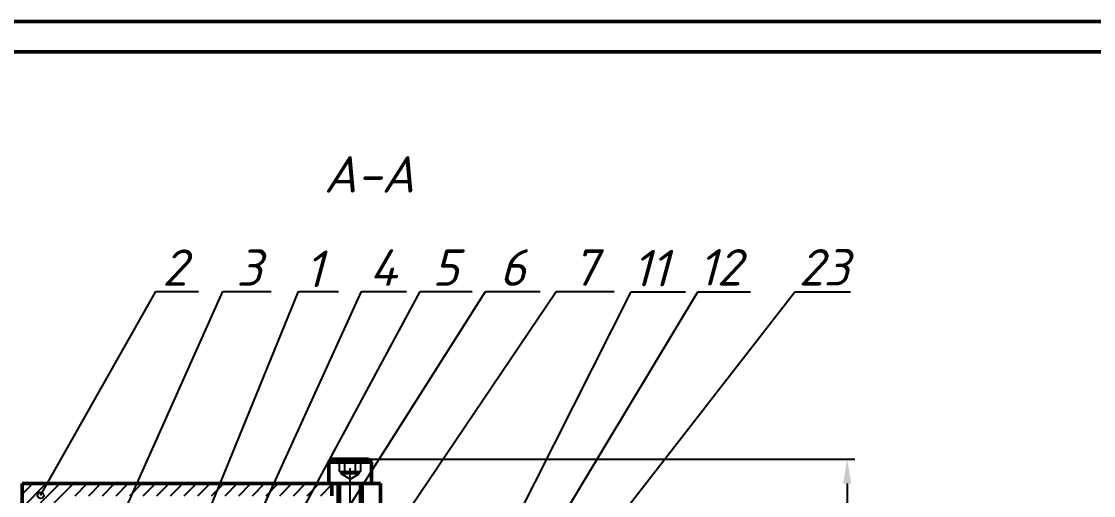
# Model space of a CAD drawing. Header units: millimetres. Extents: x -5427 to 3670, y -5891 to 948.
# Drawn here: x 1234.4 to 1410.8, y 259.4 to 337.4 of the extents above; entities that cross this region are included whole.
import ezdxf

# ---------------------------------------------------------------- set-up
doc = ezdxf.new("R2010")
doc.units = ezdxf.units.MM
doc.header["$MEASUREMENT"] = 0
doc.linetypes.add('ACAD_ISO04W100', pattern=[30, 24, -3, 0, -3])
doc.layers.add('оси', color=1, linetype='ACAD_ISO04W100')
doc.layers.add('Толстые', color=7, linetype='Continuous', lineweight=50)
doc.layers.add('Тонкие', color=140, linetype='Continuous', lineweight=25)
doc.styles.get("Standard").update_dxf_attribs({"font": 'isocpeui.ttf'})
doc.dimstyles.new('ISO-25', dxfattribs={"dimtxt": 4, "dimasz": 4, "dimexe": 1.25, "dimexo": 0, "dimtad": 1, "dimtxsty": 'Standard', "dimcen": 2.5, "dimadec": 0, "dimazin": 0, "dimtfac": 1, "dimtmove": 0, "dimatfit": 3, "dimfxl": 1, "dimarcsym": 0})

# ---------------------------------------------------------------- blocks, each defined once
blk = doc.blocks.new('*D57')
at = {"layer": 'Defpoints', "color": 0, "transparency": 16777216}
for p in [(1285.450202243368, 265.3352157158627), (1285.450202243368, 138.3359441790089), (1370.240925395517, 138.3359441790089)]:
    blk.add_point(p, dxfattribs=at)
at = {"layer": 'Тонкие', "color": 0, "lineweight": -2, "transparency": 16777216}
for p, q in [((1285.450202243368, 265.3352157158627), (1371.490925395517, 265.3352157158627)), ((1370.240925395517, 261.3352157158627), (1370.240925395517, 142.3359441790089)), ((1285.450202243368, 138.3359441790089), (1371.490925395517, 138.3359441790089))]:
    blk.add_line(p, q, dxfattribs=at)
at = {"layer": 'Тонкие', "color": 0, "transparency": 16777216}
for points in [[(1369.574258728851, 261.3352157158627), (1370.907592062184, 261.3352157158627), (1370.240925395517, 265.3352157158627)], [(1369.574258728851, 142.3359441790089), (1370.907592062184, 142.3359441790089), (1370.240925395517, 138.3359441790089)]]:
    blk.add_solid(points, dxfattribs=at)
at = {"layer": 'Тонкие', "color": 0, "transparency": 16777216, "insert": (1367.59016781976, 202.6375443235993), "char_height": 4, "attachment_point": 5, "rotation": 90}
blk.add_mtext('127*', dxfattribs=at)
blk = doc.blocks.new('BORDER')
blk.add_line((1.00000000000004, 1.00000000000004), (0, 1.00000000000004))

msp = doc.modelspace()

# ---------------------------------------------------------------- hatches: boundary and pattern name
at = {"layer": 'Тонкие'}
h = msp.add_hatch(dxfattribs=at)
h.set_pattern_fill('ANSI31', color=256, scale=0.5, style=0)
h.set_pattern_definition([(45, (-847.4321965621589, 409.2934708427505), (-1.122532015133644, 1.122532015133644), [])])
h.paths.add_polyline_path([(1241.450552268201, 259.3355669604346), (1285.450202260783, 259.3355669604317), (1285.450202244464, 261.3355669604346), (1234.450552268201, 261.3355669604346), (1234.450552268201, 255.335579947441), (1238.450552268202, 240.3355799474563), (1241.4505522682, 240.3355799474472)])
h.paths.add_polyline_path([(1241.4505522682, 163.3355799474352), (1238.450552268202, 163.3355799474263), (1234.450552268201, 148.3355799474411), (1234.450552268201, 142.335592934448), (1285.450202244464, 142.335592934448), (1285.450202244465, 144.3355929344577), (1241.450552268199, 144.3355929344502)])

# ---------------------------------------------------------------- linework, layer by layer
at = {"layer": 'оси'}
msp.add_line((1288.450202243368, 247.9268080918531), (1288.450202243367, 263.8683201630907), dxfattribs=at)
at = {"layer": 'Толстые'}
for p, q in [((1284.950202243368, 264.8352164905393), (1285.450202243368, 265.3352157158627)), ((1284.950202243368, 264.8352163780694), (1284.950202243368, 261.3355657999784)), ((1284.950202130899, 264.8352163780694), (1291.950202243366, 264.8352044814894)), ((1285.450202114236, 265.3352155867326), (1291.450202243367, 265.3352052561661)), ((1291.950202243366, 264.8352044814894), (1291.450202243367, 265.3352052561661)), ((1291.950202243366, 261.3355669604227), (1291.950202243366, 264.8352044814894)), ((1234.450552268201, 261.3355669604346), (1234.450552268201, 142.335592934448)), ((1293.450202057368, 261.3355669604346), (1234.450552268201, 261.3355669604346)), ((1284.950202243368, 261.3355669604246), (1291.950202243366, 261.3355669604227)), ((1285.450202260783, 259.3355668659487), (1285.450202244465, 261.335563235795)), ((1286.450202244464, 251.7355669661158), (1286.450202244464, 261.3355669604246)), ((1290.450202243366, 261.3355669604227), (1290.450202243366, 251.7355669952924)), ((1293.450202057368, 261.3355669604346), (1293.450202057369, 236.8355799474413))]:
    msp.add_line(p, q, dxfattribs=at)
msp.add_lwpolyline([(1732.258750057905, 332.4018710105061), (1163.258750057905, 332.4018710105061)], dxfattribs=at)
at = {"layer": 'Тонкие'}
for p, q in [((1237.515113416526, 259.3773320475831), (1256.446609464065, 292.9259591961128)), ((1249.643394748049, 253.0247557032163), (1267.477885559855, 292.9259591961128)), ((1256.446609464065, 292.9259591961128), (1256.446609464065, 292.9259591961128)), ((1256.446609464065, 292.9259591961128), (1263.508791431259, 292.9259591961128)), ((1264.125085268339, 254.1952388727186), (1279.961220604038, 292.9259591961128)), ((1267.477885559855, 292.9259591961128), (1275.469852761051, 292.9259591961128)), ((1270.480395136461, 238.2544203992639), (1299.958527974831, 292.9259591961127)), ((1272.524187039662, 253.9385447958522), (1290.310875478695, 292.9259591961129)), ((1279.961220604038, 292.9259591961128), (1286.410844682132, 292.9259591961128)), ((1281.979772181857, 247.6488606635053), (1310.713309182221, 292.9259591961128)), ((1286.410844682132, 292.9259591961128), (1286.524177404233, 292.9259591961128)), ((1290.310875478695, 292.9259591961127), (1297.738881041956, 292.9259591961128)), ((1291.45759365414, 247.186891207974), (1322.336205844607, 292.9259591961128)), ((1297.000395051429, 209.8339434338325), (1361.637670213819, 292.9026754700135)), ((1299.958527974831, 292.9259591961128), (1308.532938939609, 292.9259591961128)), ((1306.445260705496, 236.8355799474412), (1334.670031036872, 292.9008178761233)), ((1310.06550253225, 233.7206296833932), (1345.685048970123, 292.9026754700135)), ((1310.713309182221, 292.9259591961128), (1319.741460622674, 292.9259591961128)), ((1322.336205844607, 292.9259591961128), (1331.897936399599, 292.9259591961128)), ((1334.670031036872, 292.9008178761233), (1343.643877965591, 292.9008178761233)), ((1345.685048970123, 292.9026754700135), (1354.328730877614, 292.9026754700135)), ((1361.637670213819, 292.9026754700135), (1370.788015490227, 292.9026754700135)), ((1286.718216312032, 263.3352134035106), (1286.718219755554, 265.3352134035088)), ((1287.58423913317, 263.3352119124249), (1287.584242576692, 265.3352119124249)), ((1289.316289940735, 263.3352089302482), (1289.316293384257, 265.3352089302464)), ((1290.182317927159, 263.3352074391553), (1290.18232137068, 265.3352074391535)), ((1286.718216312032, 263.3352134035124), (1290.182317927159, 263.3352074391553)), ((1286.950264720061, 262.9415554453446), (1286.950265397845, 263.3352130039787)), ((1288.450660344308, 262.0696031427362), (1286.950264720061, 262.9434606515208)), ((1289.950264720061, 262.9415554453446), (1286.950264720061, 262.9415554453446)), ((1288.450202243366, 262.0693367777005), (1289.950264720061, 262.9415554453446)), ((1289.950264720061, 262.9415554453446), (1289.950265397836, 263.3352078386945)), ((1286.850202230175, 251.335566973614), (1286.850202230175, 261.3355669604227)), ((1290.050202246981, 251.3355670066414), (1290.050202246981, 261.3355669604227))]:
    msp.add_line(p, q, dxfattribs=at)
msp.add_circle((1237.515113416526, 259.3773320475831), 0.5, dxfattribs=at)

# ---------------------------------------------------------------- block references
at = {"layer": 'Толстые', "xscale": 594, "yscale": 420, "zscale": 594}
msp.add_blockref('BORDER', (1143.258750057905, -82.59812898949394), dxfattribs=at)

# ---------------------------------------------------------------- texts
at = {"layer": 'Тонкие'}
for s, p in [('А-А', (1284.137422570051, 309.2323325123244)), ('12', (1345.762180391555, 293.930567904983)), ('23', (1362.250306709697, 293.930567904983)), ('2', (1257.512311370795, 293.8811210067416)), ('3', (1269.707663357301, 293.8811210067416)), ('1', (1281.024375151198, 293.6755754361512)), ('4', (1291.624917742701, 293.8811210067416)), ('5', (1301.962273768942, 293.8811210067416)), ('6', (1313.006574955976, 293.8811210067416)), ('7', (1324.997518527474, 293.8811210067416)), ('11', (1334.907999276513, 293.7924450823029))]:
    msp.add_text(s, height=6, dxfattribs=at).set_placement(p)

# ---------------------------------------------------------------- dimensions: what is measured, and where the dimension line sits
dim = msp.add_linear_dim(base=(1370.240925395517, 138.3359441790089), p1=(1285.450202243368, 265.3352157158627), p2=(1285.450202243368, 138.3359441790089), angle=90, text='127*', dimstyle='ISO-25', dxfattribs=at)
dim.commit()
dim.dimension.update_dxf_attribs({"geometry": '*D57', "text_midpoint": (1370.240925395517, 202.6375443235993), "dimtype": 160})

doc.saveas('drawing.dxf')
